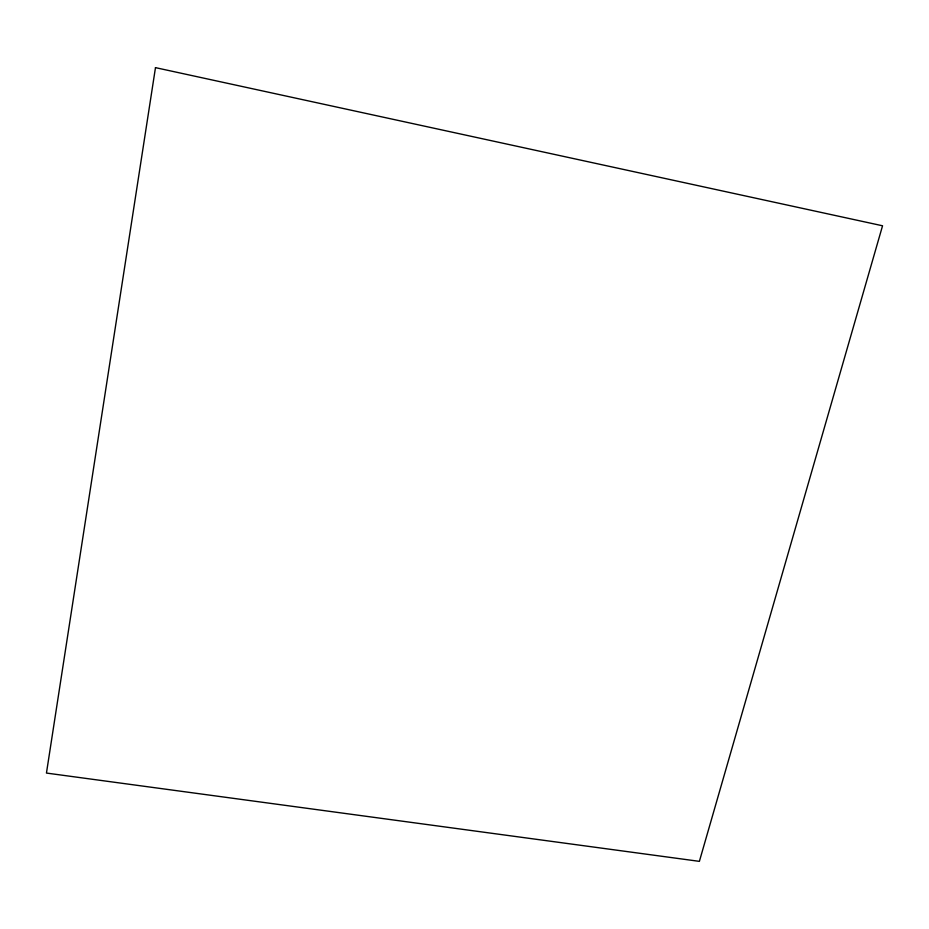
<?xml version="1.0" encoding="UTF-8"?>
<svg xmlns="http://www.w3.org/2000/svg" width="929" height="929" viewBox="0 0 929 929"><rect width="100%" height="100%" fill="white"/><g stroke="black" fill="none" stroke-linecap="round" stroke-linejoin="round"><path stroke-width="1.39" d="M155.48 67.643L46.45 773.067L699.386 861.357L882.55 225.782L155.48 67.643"/></g></svg>
